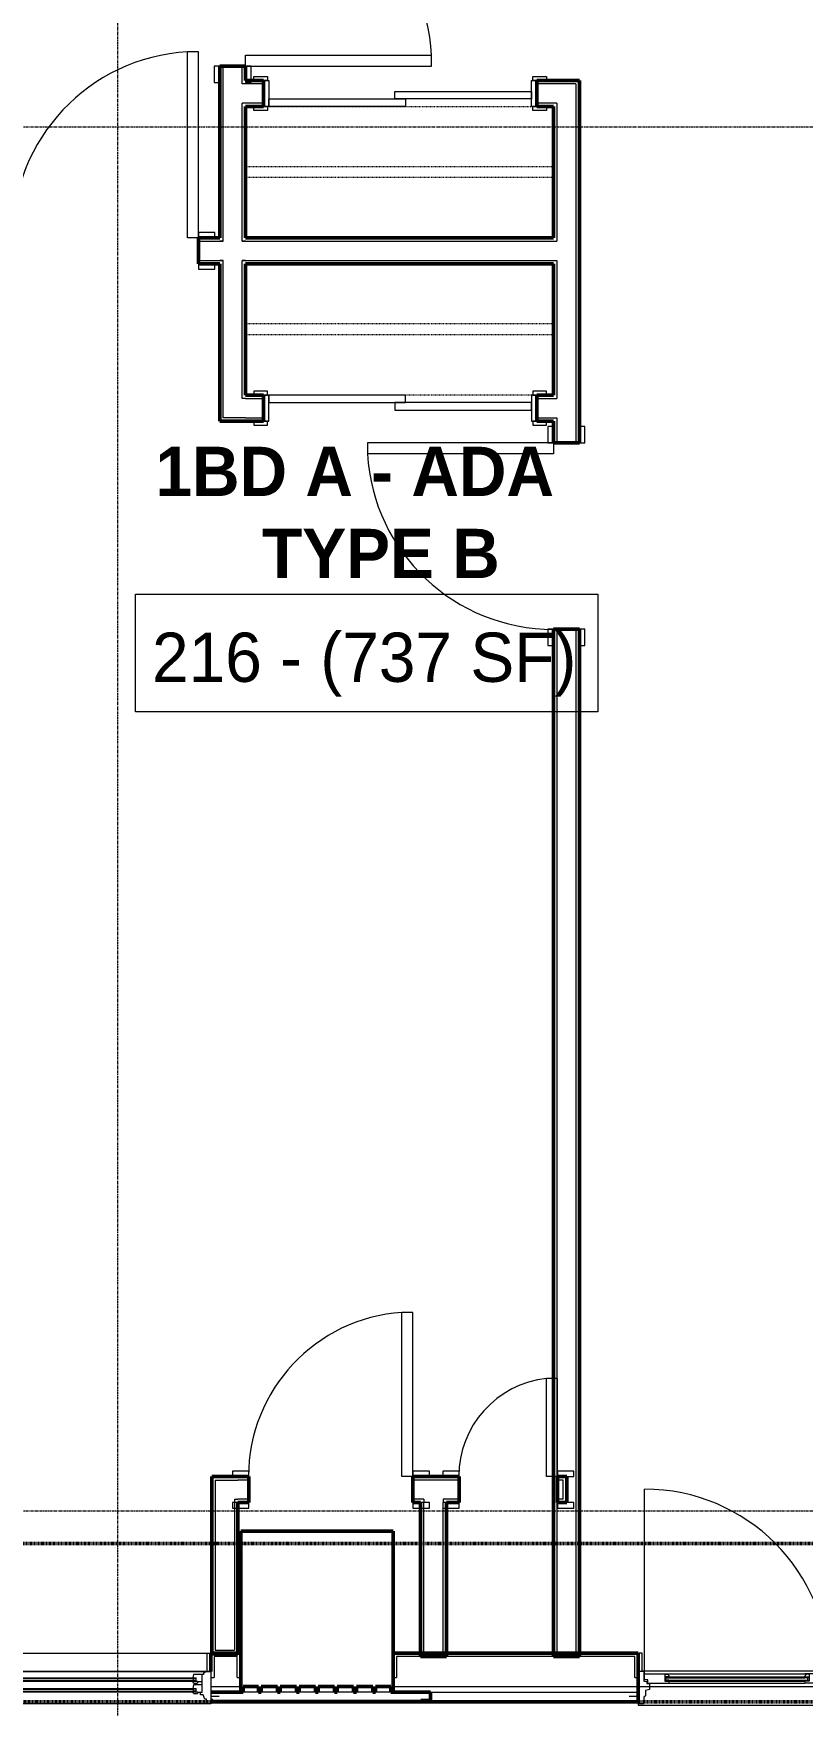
# Model space of a CAD drawing. Header units: inches. Extents: x -4218 to -1830, y 9767 to 12426.
# Drawn here: x -3169.8 to -3029.1, y 11246.7 to 11552.3 of the extents above; entities that cross this region are included whole.
import ezdxf

# ---------------------------------------------------------------- set-up
doc = ezdxf.new("R2010")
doc.units = ezdxf.units.IN
doc.header["$MEASUREMENT"] = 0
for name, pattern in [('Dash', [0.25, 0.125, -0.125]), ('Dash 1_16_', [0.125, 0.0625, -0.0625]), ('Grid Line 1_2_', [0.875, 0.5, -0.125, 0.125, -0.125])]:
    doc.linetypes.add(name, pattern=pattern)
for name, color, linetype, lineweight in [('0-1', 7, 'Continuous', 5), ('0-2', 252, 'Continuous', 9), ('A-AREA-IDEN', 2, 'Continuous', 9), ('A-DOOR-1', 10, 'Continuous', 9), ('A-DOOR-2', 50, 'Continuous', 20), ('A-DOOR-4', 31, 'Continuous', 9), ('A-DOOR-5', 31, 'Continuous', 20), ('A-DOOR-FRAM', 31, 'Continuous', 20), ('A-DOOR-FRAM-1', 50, 'Continuous', 20), ('A-DOOR-FRAM-2', 31, 'Continuous', 9), ('A-DOOR-GLAZ', 31, 'Continuous', 9), ('A-FLOR-4', 192, 'Continuous', 9), ('A-GENM', 5, 'Continuous', 9), ('A-GENM-6', 5, 'Continuous', 50), ('A-GLAZ-1', 151, 'Continuous', 9), ('A-GLAZ-2', 151, 'Continuous', 20), ('A-GLAZ-3', 151, 'Continuous', 50), ('A-WALL', 113, 'Continuous', 13), ('A-WALL-1', 7, 'Continuous', 50), ('A-WALL-2', 250, 'Continuous', 13), ('A-WALL-8', 113, 'Continuous', 50), ('C-PROP-LINE-1', 91, 'Dash 1_16_', 50), ('Q-CASE-HDLN-1', 10, 'Dash', 9), ('S-GRID-1', 1, 'Grid Line 1_2_', 9)]:
    doc.layers.add(name, color=color, linetype=linetype, lineweight=lineweight)
doc.styles.add('Century Gothic', font='ufonts.com_century-gothic.ttf', dxfattribs={"height": 9})
doc.styles.add('Century Gothic_B', font='GOTHICB.TTF', dxfattribs={"height": 9})

# ---------------------------------------------------------------- blocks, each defined once
blk = doc.blocks.new('SWING - SINGLE - FLUSH - 2-10 x 6-8 - PRIVACY-3199407-BACKGROUND - 2ND FLOOR')
at = {"layer": 'A-DOOR-1'}
blk.add_arc((17, 2.37), 34.07, 93.3657, 180, dxfattribs=at)
at = {"layer": 'A-DOOR-2'}
for p, q in [((15, 2.37), (15, 36.38)), ((17, 36.38), (15, 36.38)), ((17, 2.37), (17, 36.38)), ((17, 2.37), (15, 2.37))]:
    blk.add_line(p, q, dxfattribs=at)
at = {"layer": 'A-DOOR-FRAM-1'}
for p, q in [((-17, 3.37), (-20, 3.37)), ((-20, 3.37), (-20, 2.37)), ((-17, 2.37), (-17, 3.37)), ((20, 3.37), (17, 3.37)), ((17, 3.37), (17, 2.37)), ((20, 2.37), (20, 3.37)), ((-20, 2.37), (-17, 2.37)), ((17, 2.37), (20, 2.37)), ((-17, -2.38), (-20, -2.38)), ((-20, -2.38), (-20, -3.38)), ((-17, -3.38), (-17, -2.38)), ((20, -2.38), (17, -2.38)), ((17, -2.38), (17, -3.38)), ((20, -3.38), (20, -2.38)), ((-20, -3.38), (-17, -3.38)), ((17, -3.38), (20, -3.38))]:
    blk.add_line(p, q, dxfattribs=at)
blk = doc.blocks.new('SLIDING - FLUSH - 4-0 x 6-8-3203584-BACKGROUND - 2ND FLOOR')
at = {"layer": 'A-DOOR-1'}
for p, q in [((-24.25, 3), (-26.75, 3)), ((-26.75, 3), (-26.75, 2.25)), ((-26.75, 2.25), (-24.25, 2.25)), ((-24.25, 2.25), (-24.25, 3)), ((24.25, 3), (24.25, 2.25)), ((26.75, 3), (24.25, 3)), ((24.25, 2.25), (26.75, 2.25)), ((26.75, 2.25), (26.75, 3)), ((-24.25, -2.5), (-26.75, -2.5)), ((-26.75, -2.5), (-26.75, -3.25)), ((-24.25, -3.25), (-24.25, -2.5)), ((26.75, -2.5), (24.25, -2.5)), ((24.25, -2.5), (24.25, -3.25)), ((26.75, -3.25), (26.75, -2.5)), ((-26.75, -3.25), (-24.25, -3.25)), ((24.25, -3.25), (26.75, -3.25))]:
    blk.add_line(p, q, dxfattribs=at)
at = {"layer": 'A-DOOR-2'}
for p, q in [((1, 2.25), (-24, 2.25)), ((-24, 2.25), (-24, 0.87)), ((-24, 0.87), (1, 0.87)), ((24, 0.87), (-1, 0.87)), ((-1, 0.87), (-1, -0.5)), ((1, 0.87), (1, 2.25)), ((24, -0.5), (24, 0.87)), ((-1, -0.5), (24, -0.5))]:
    blk.add_line(p, q, dxfattribs=at)
at = {"layer": 'A-DOOR-FRAM-1'}
for p, q in [((-24, 2.25), (-25, 2.25)), ((-25, 2.25), (-25, -2.5)), ((-24, -2.5), (-24, 2.25)), ((25, 2.25), (24, 2.25)), ((24, 2.25), (24, -2.5)), ((25, -2.5), (25, 2.25)), ((-25, -2.5), (-24, -2.5)), ((24, -2.5), (25, -2.5))]:
    blk.add_line(p, q, dxfattribs=at)
blk = doc.blocks.new('OD_CW_Closet - OD_CW_Closet-3086221-BACKGROUND - 2ND FLOOR')
at = {"layer": 'Q-CASE-HDLN-1'}
for p, q in [((0.74, -24), (0.74, 0)), ((0.74, 0), (57.01, 0)), ((57.01, 0), (57.01, -24)), ((0.74, -11), (57.01, -11)), ((0.74, -13), (57.01, -13)), ((57.01, -24), (0.74, -24))]:
    blk.add_line(p, q, dxfattribs=at)
blk = doc.blocks.new('SLIDING - FLUSH - 4-0 x 6-8-3203583-BACKGROUND - 2ND FLOOR')
at = {"layer": 'A-DOOR-1'}
for p, q in [((-26.75, 3.25), (-24.25, 3.25)), ((-26.75, 2.5), (-26.75, 3.25)), ((-24.25, 3.25), (-24.25, 2.5)), ((24.25, 3.25), (26.75, 3.25)), ((24.25, 2.5), (24.25, 3.25)), ((26.75, 3.25), (26.75, 2.5)), ((-24.25, 2.5), (-26.75, 2.5)), ((26.75, 2.5), (24.25, 2.5)), ((-26.75, -2.25), (-24.25, -2.25)), ((-26.75, -3), (-26.75, -2.25)), ((-24.25, -3), (-26.75, -3)), ((-24.25, -2.25), (-24.25, -3)), ((24.25, -2.25), (26.75, -2.25)), ((24.25, -3), (24.25, -2.25)), ((26.75, -3), (24.25, -3)), ((26.75, -2.25), (26.75, -3))]:
    blk.add_line(p, q, dxfattribs=at)
at = {"layer": 'A-DOOR-2'}
for p, q in [((-1, -0.88), (-1, 0.5)), ((-1, 0.5), (24, 0.5)), ((24, 0.5), (24, -0.88)), ((-24, -2.25), (-24, -0.88)), ((-24, -0.88), (1, -0.88)), ((1, -2.25), (-24, -2.25)), ((24, -0.88), (-1, -0.88)), ((1, -0.88), (1, -2.25))]:
    blk.add_line(p, q, dxfattribs=at)
at = {"layer": 'A-DOOR-FRAM-1'}
for p, q in [((-25, -2.25), (-25, 2.5)), ((-25, 2.5), (-24, 2.5)), ((-24, 2.5), (-24, -2.25)), ((24, 2.5), (25, 2.5)), ((24, -2.25), (24, 2.5)), ((25, 2.5), (25, -2.25)), ((-24, -2.25), (-25, -2.25)), ((25, -2.25), (24, -2.25))]:
    blk.add_line(p, q, dxfattribs=at)
blk = doc.blocks.new('SWING - SINGLE - FLUSH - 30_ x 80_ - MAGIC PAK DOOR - ACOUSTICAL SEAL-3199413-BACKGROUND - 2ND FLOOR')
at = {"layer": 'A-DOOR-1'}
blk.add_arc((15, 2.375), 30.067, 93.81407, 180, dxfattribs=at)
at = {"layer": 'A-DOOR-2'}
for p, q in [((13, 2.375), (13, 32.375)), ((15, 32.375), (13, 32.375)), ((15, 2.375), (15, 32.375)), ((15, 2.375), (13, 2.375))]:
    blk.add_line(p, q, dxfattribs=at)
at = {"layer": 'A-DOOR-FRAM-1'}
for p, q in [((-15, 3.375), (-18, 3.375)), ((-18, 3.375), (-18, 2.375)), ((-15, 2.375), (-15, 3.375)), ((18, 3.375), (15, 3.375)), ((15, 3.375), (15, 2.375)), ((18, 2.375), (18, 3.375)), ((-18, 2.375), (-15, 2.375)), ((15, 2.375), (18, 2.375)), ((-15, -2.375), (-18, -2.375)), ((-18, -2.375), (-18, -3.375)), ((-15, -3.375), (-15, -2.375)), ((18, -2.375), (15, -2.375)), ((15, -2.375), (15, -3.375)), ((18, -3.375), (18, -2.375)), ((-18, -3.375), (-15, -3.375)), ((15, -3.375), (18, -3.375))]:
    blk.add_line(p, q, dxfattribs=at)
blk = doc.blocks.new('SWING - SINGLE - FLUSH - 1-6 X 6-8 PASSAGE-3199417-BACKGROUND - 2ND FLOOR')
at = {"layer": 'A-DOOR-1'}
blk.add_arc((9, 2.37), 18.07, 96.3558, 180, dxfattribs=at)
at = {"layer": 'A-DOOR-2'}
for p, q in [((7, 2.37), (7, 20.33)), ((9, 20.33), (7, 20.33)), ((9, 2.37), (9, 20.33)), ((9, 2.37), (7, 2.37))]:
    blk.add_line(p, q, dxfattribs=at)
at = {"layer": 'A-DOOR-FRAM-1'}
for p, q in [((-9, 3.37), (-12, 3.37)), ((-12, 3.37), (-12, 2.37)), ((-9, 2.37), (-9, 3.37)), ((12, 3.37), (9, 3.37)), ((9, 3.37), (9, 2.37)), ((12, 2.37), (12, 3.37)), ((-12, 2.37), (-9, 2.37)), ((9, 2.37), (12, 2.37)), ((-9, -2.38), (-12, -2.38)), ((-12, -2.38), (-12, -3.38)), ((-9, -3.38), (-9, -2.38)), ((12, -2.38), (9, -2.38)), ((9, -2.38), (9, -3.38)), ((12, -3.38), (12, -2.38)), ((-12, -3.38), (-9, -3.38)), ((9, -3.38), (12, -3.38))]:
    blk.add_line(p, q, dxfattribs=at)
blk = doc.blocks.new('CTR - 1st Phase - Unit Layouts_rvt-1-BACKGROUND - 2ND FLOOR')
at = {"layer": 'A-WALL-1'}
for p, q in [((-3135.7, 11546.31), (-3135.7, 11514.94)), ((-3130.95, 11546.31), (-3135.7, 11546.31)), ((-3130.95, 11543.69), (-3130.95, 11546.31)), ((-3127.69, 11543.69), (-3130.95, 11543.69)), ((-3127.69, 11538.94), (-3127.69, 11543.69)), ((-3069.92, 11543.69), (-3077.69, 11543.69)), ((-3077.69, 11543.69), (-3077.69, 11538.94)), ((-3069.92, 11543.06), (-3069.92, 11543.69)), ((-3069.92, 11538.94), (-3069.92, 11543.06)), ((-3130.95, 11538.94), (-3127.69, 11538.94)), ((-3130.95, 11514.94), (-3130.95, 11538.94)), ((-3077.69, 11538.94), (-3074.67, 11538.94)), ((-3074.67, 11538.94), (-3074.67, 11514.94)), ((-3069.92, 11477.44), (-3069.92, 11538.94)), ((-3135.7, 11514.94), (-3139.57, 11514.94)), ((-3139.57, 11514.94), (-3139.57, 11510.19)), ((-3074.67, 11514.94), (-3130.95, 11514.94)), ((-3139.57, 11510.19), (-3135.7, 11510.19)), ((-3135.7, 11510.19), (-3135.7, 11481.44)), ((-3130.95, 11486.19), (-3130.95, 11510.19)), ((-3130.95, 11510.19), (-3074.67, 11510.19)), ((-3074.67, 11510.19), (-3074.67, 11486.19)), ((-3127.69, 11486.19), (-3130.95, 11486.19)), ((-3127.69, 11481.44), (-3127.69, 11486.19)), ((-3074.67, 11486.19), (-3077.69, 11486.19)), ((-3077.69, 11486.19), (-3077.69, 11481.44)), ((-3135.7, 11481.44), (-3135.07, 11481.44)), ((-3135.07, 11481.44), (-3130.95, 11481.44)), ((-3130.95, 11481.44), (-3127.69, 11481.44)), ((-3077.69, 11481.44), (-3074.67, 11481.44)), ((-3074.67, 11481.44), (-3074.67, 11477.44)), ((-3074.67, 11477.44), (-3069.92, 11477.44)), ((-3069.92, 11443.44), (-3074.67, 11443.44)), ((-3074.67, 11443.44), (-3074.67, 11255.64)), ((-3069.92, 11255.64), (-3069.92, 11443.44)), ((-3136.5, 11288.54), (-3137.12, 11288.54)), ((-3137.12, 11288.54), (-3137.12, 11256.16)), ((-3132.37, 11288.54), (-3136.5, 11288.54)), ((-3130.36, 11288.54), (-3132.37, 11288.54)), ((-3130.36, 11283.79), (-3130.36, 11288.54)), ((-3091.92, 11288.54), (-3100.36, 11288.54)), ((-3100.36, 11288.54), (-3100.36, 11283.79)), ((-3091.92, 11283.79), (-3091.92, 11288.54)), ((-3072.24, 11288.54), (-3073.92, 11288.54)), ((-3073.92, 11288.54), (-3073.92, 11283.79)), ((-3072.24, 11287.91), (-3072.24, 11288.54)), ((-3072.24, 11284.41), (-3072.24, 11287.91)), ((-3132.37, 11256.16), (-3132.37, 11283.79)), ((-3132.37, 11283.79), (-3130.36, 11283.79)), ((-3100.36, 11283.79), (-3098.98, 11283.79)), ((-3098.98, 11283.79), (-3098.98, 11255.64)), ((-3094.23, 11283.79), (-3091.92, 11283.79)), ((-3094.23, 11255.64), (-3094.23, 11283.79)), ((-3073.92, 11283.79), (-3072.24, 11283.79)), ((-3072.24, 11283.79), (-3072.24, 11284.41)), ((-3137.12, 11256.16), (-3136.5, 11256.16)), ((-3136.5, 11256.16), (-3133, 11256.16)), ((-3133, 11256.16), (-3132.37, 11256.16)), ((-3098.98, 11255.64), (-3098.35, 11255.64)), ((-3098.35, 11255.64), (-3094.85, 11255.64)), ((-3094.85, 11255.64), (-3094.23, 11255.64)), ((-3074.67, 11255.64), (-3074.05, 11255.64)), ((-3074.05, 11255.64), (-3070.55, 11255.64)), ((-3070.55, 11255.64), (-3069.92, 11255.64))]:
    blk.add_line(p, q, dxfattribs=at)
at = {"layer": 'A-WALL-2'}
for p, q in [((-3135.07, 11514.31), (-3135.07, 11546.31)), ((-3131.57, 11543.06), (-3131.57, 11546.31)), ((-3130.95, 11543.06), (-3131.57, 11543.06)), ((-3127.69, 11543.06), (-3130.95, 11543.06)), ((-3070.55, 11543.06), (-3077.69, 11543.06)), ((-3070.55, 11543.06), (-3070.55, 11539.56)), ((-3130.95, 11539.56), (-3131.57, 11539.56)), ((-3131.57, 11514.31), (-3131.57, 11539.56)), ((-3127.69, 11539.56), (-3130.95, 11539.56)), ((-3074.05, 11539.56), (-3077.69, 11539.56)), ((-3074.05, 11539.56), (-3074.05, 11538.94)), ((-3074.05, 11538.94), (-3074.05, 11514.31)), ((-3070.55, 11539.56), (-3070.55, 11538.94)), ((-3070.55, 11538.94), (-3070.55, 11477.44)), ((-3139.57, 11514.31), (-3135.7, 11514.31)), ((-3135.7, 11514.31), (-3135.07, 11514.31)), ((-3135.07, 11514.31), (-3135.7, 11514.31)), ((-3131.57, 11514.31), (-3130.95, 11514.31)), ((-3130.95, 11514.31), (-3131.57, 11514.31)), ((-3130.95, 11514.31), (-3074.67, 11514.31)), ((-3074.67, 11514.31), (-3074.05, 11514.31)), ((-3139.57, 11510.81), (-3135.7, 11510.81)), ((-3135.07, 11510.81), (-3135.7, 11510.81)), ((-3135.7, 11510.81), (-3135.07, 11510.81)), ((-3135.07, 11482.06), (-3135.07, 11510.81)), ((-3130.95, 11510.81), (-3131.57, 11510.81)), ((-3131.57, 11485.56), (-3131.57, 11510.81)), ((-3131.57, 11510.81), (-3130.95, 11510.81)), ((-3130.95, 11510.81), (-3074.67, 11510.81)), ((-3074.67, 11510.81), (-3074.05, 11510.81)), ((-3074.05, 11510.81), (-3074.05, 11485.56)), ((-3130.95, 11485.56), (-3131.57, 11485.56)), ((-3130.95, 11485.56), (-3127.69, 11485.56)), ((-3077.69, 11485.56), (-3074.67, 11485.56)), ((-3074.67, 11485.56), (-3074.05, 11485.56)), ((-3131.57, 11482.06), (-3135.07, 11482.06)), ((-3130.95, 11482.06), (-3131.57, 11482.06)), ((-3130.95, 11482.06), (-3127.69, 11482.06)), ((-3077.69, 11482.06), (-3074.67, 11482.06)), ((-3074.67, 11482.06), (-3074.05, 11482.06)), ((-3074.05, 11482.06), (-3074.05, 11477.44)), ((-3074.05, 11443.44), (-3074.05, 11256.26)), ((-3070.55, 11443.44), (-3070.55, 11256.26)), ((-3136.5, 11287.91), (-3136.5, 11256.79)), ((-3136.5, 11287.91), (-3133, 11287.91)), ((-3133, 11287.91), (-3132.37, 11287.91)), ((-3130.36, 11287.91), (-3132.37, 11287.91)), ((-3091.92, 11287.91), (-3100.36, 11287.91)), ((-3072.86, 11287.91), (-3073.92, 11287.91)), ((-3072.86, 11284.41), (-3072.86, 11287.91)), ((-3133, 11284.41), (-3133, 11256.79)), ((-3133, 11284.41), (-3132.37, 11284.41)), ((-3130.36, 11284.41), (-3132.37, 11284.41)), ((-3098.35, 11284.41), (-3100.36, 11284.41)), ((-3098.35, 11284.41), (-3098.35, 11283.79)), ((-3098.35, 11256.26), (-3098.35, 11283.79)), ((-3091.92, 11284.41), (-3094.85, 11284.41)), ((-3094.85, 11284.41), (-3094.85, 11283.79)), ((-3094.85, 11256.26), (-3094.85, 11283.79)), ((-3072.86, 11284.41), (-3073.92, 11284.41)), ((-3136.5, 11256.79), (-3133, 11256.79)), ((-3098.35, 11256.26), (-3094.85, 11256.26)), ((-3074.05, 11256.26), (-3070.55, 11256.26))]:
    blk.add_line(p, q, dxfattribs=at)
at = {"layer": '0-2'}
for name, p, rotation in [('SWING - SINGLE - FLUSH - 2-10 x 6-8 - PRIVACY-3199407-BACKGROUND - 2ND FLOOR', (-3133.32, 11563.31), 269.9999999999873), ('OD_CW_Closet - OD_CW_Closet-3086221-BACKGROUND - 2ND FLOOR', (-3073.94, 11514.94), 180), ('OD_CW_Closet - OD_CW_Closet-3086221-BACKGROUND - 2ND FLOOR', (-3073.94, 11486.19), 180), ('SWING - SINGLE - FLUSH - 2-10 x 6-8 - PRIVACY-3199407-BACKGROUND - 2ND FLOOR', (-3072.3, 11460.44), 90.00000000004655)]:
    blk.add_blockref(name, p, dxfattribs=dict(at, rotation=rotation))
for name, p in [('SWING - SINGLE - FLUSH - 2-10 x 6-8 - PRIVACY-3199407-BACKGROUND - 2ND FLOOR', (-3156.57, 11512.56)), ('SLIDING - FLUSH - 4-0 x 6-8-3203583-BACKGROUND - 2ND FLOOR', (-3102.69, 11541.19)), ('SLIDING - FLUSH - 4-0 x 6-8-3203584-BACKGROUND - 2ND FLOOR', (-3102.69, 11483.94)), ('SWING - SINGLE - FLUSH - 30_ x 80_ - MAGIC PAK DOOR - ACOUSTICAL SEAL-3199413-BACKGROUND - 2ND FLOOR', (-3115.36, 11286.16)), ('SWING - SINGLE - FLUSH - 1-6 X 6-8 PASSAGE-3199417-BACKGROUND - 2ND FLOOR', (-3082.92, 11286.16))]:
    blk.add_blockref(name, p, dxfattribs=at)
blk = doc.blocks.new('Door-Inswing-Andersen-400_Series-Single - 3_ 0-1_8_ x custom height - 2ND FLOOR-2896085-BACKGROUND - 2ND FLOOR')
at = {"layer": 'A-DOOR-4'}
blk.add_line((16.87, -0.66), (16.87, -34.41), dxfattribs=at)
blk.add_arc((16.87, -0.66), 33.75, 180, 270, dxfattribs=at)
at = {"layer": 'A-DOOR-5'}
for p, q in [((-16.26, 0.42), (-16.87, 0.41)), ((-16.87, 0.41), (-16.87, -0.66)), ((-16.26, 1.06), (-16.26, 0.42)), ((-16.26, 1.06), (-12.44, 1.06)), ((-13.19, 0.66), (-12.44, 0.66)), ((-13.19, -0.66), (-13.19, 0.66)), ((-12.44, 0.75), (-12.47, 1.06)), ((12.44, 1.06), (-12.44, 1.06)), ((-12.44, 0.66), (-12.44, 0.75)), ((16.26, 1.06), (12.44, 1.06)), ((12.44, 0.75), (12.47, 1.06)), ((12.44, 0.66), (12.44, 0.75)), ((13.19, 0.66), (12.44, 0.66)), ((13.19, -0.66), (13.19, 0.66)), ((16.26, 1.06), (16.26, 0.42)), ((16.26, 0.42), (16.87, 0.41)), ((16.87, 0.41), (16.87, -0.66)), ((-16.87, -0.66), (-12.44, -0.66)), ((-12.44, -0.09), (-13.19, -0.09)), ((-13.19, -0.59), (-12.67, -0.59)), ((-13.19, -0.66), (-13.19, -0.59)), ((-12.67, -0.59), (-12.47, -0.34)), ((-12.47, -0.34), (-12.44, -0.16)), ((-12.44, -0.16), (-12.44, -0.09)), ((12.44, -0.66), (-12.44, -0.66)), ((12.44, -0.09), (13.19, -0.09)), ((12.44, -0.16), (12.44, -0.09)), ((12.47, -0.34), (12.44, -0.16)), ((16.87, -0.66), (12.44, -0.66)), ((12.67, -0.59), (12.47, -0.34)), ((13.19, -0.59), (12.67, -0.59)), ((13.19, -0.66), (13.19, -0.59))]:
    blk.add_line(p, q, dxfattribs=at)
at = {"layer": 'A-DOOR-FRAM'}
for p, q in [((-19.69, 3.44), (-18.06, 3.44)), ((18.06, 5.09), (-18.06, 5.09)), ((-18.06, 5.09), (-18.06, 4.44)), ((-18.06, 4.75), (-18.06, -1.13)), ((-18.06, 4.75), (-17.03, 4.75)), ((-18.06, 4.44), (-18.06, -1.13)), ((-17.03, 3.63), (-17.03, 4.75)), ((-16.69, 3.39), (-17.03, 3.63)), ((-16.69, 2.39), (-16.69, 3.39)), ((16.69, 3.39), (17.03, 3.63)), ((16.69, 2.39), (16.69, 3.39)), ((17.03, 3.63), (17.03, 4.75)), ((18.06, 4.75), (17.03, 4.75)), ((18.06, 4.44), (18.06, 5.09)), ((18.06, 4.75), (18.06, -1.13)), ((18.06, -1.13), (18.06, 4.44)), ((19.69, 3.44), (18.06, 3.44)), ((-17.03, 0.66), (-16.45, 0.66)), ((-17.03, -1.13), (-17.03, 0.66)), ((-16, 2.23), (-16.69, 2.39)), ((-16.45, 0.66), (-16.45, 1.09)), ((-16.45, 1.09), (-16, 1.09)), ((-16, 1.09), (-16, 2.23)), ((16, 2.23), (16.69, 2.39)), ((16, 1.09), (16, 2.23)), ((16.45, 1.09), (16, 1.09)), ((16.45, 0.66), (16.45, 1.09)), ((17.03, 0.66), (16.45, 0.66)), ((17.03, -1.13), (17.03, 0.66)), ((-18.06, -1.13), (-17.94, -1.13)), ((-17.69, -1.13), (-18.06, -1.13)), ((-18.06, -1.13), (-17.03, -1.13)), ((-17.31, -1.13), (17.31, -1.13)), ((18.06, -1.13), (17.03, -1.13)), ((17.94, -1.13), (18.06, -1.13))]:
    blk.add_line(p, q, dxfattribs=at)
at = {"layer": 'A-DOOR-FRAM-2'}
for p, q in [((-17.31, -1.13), (-17.94, -1.13)), ((-17.94, -1.13), (-17.94, -4.44)), ((-17.31, -4.44), (-17.31, -1.13)), ((17.94, -1.13), (17.31, -1.13)), ((17.31, -1.13), (17.31, -4.44)), ((17.94, -4.44), (17.94, -1.13)), ((-17.94, -4.44), (-17.31, -4.44)), ((17.31, -4.44), (17.94, -4.44))]:
    blk.add_line(p, q, dxfattribs=at)
at = {"layer": 'A-DOOR-GLAZ'}
for p, q in [((-12.44, 0.5), (-13.19, 0.5)), ((-13.19, 0.06), (-12.44, 0.06)), ((-12.98, 0.5), (-12.98, 0.06)), ((12.44, 0.66), (-12.44, 0.66)), ((12.44, 0.5), (-12.44, 0.5)), ((12.44, 0.06), (-12.44, 0.06)), ((12.44, 0.5), (13.19, 0.5)), ((13.19, 0.06), (12.44, 0.06)), ((12.98, 0.5), (12.98, 0.06)), ((12.44, -0.09), (-12.44, -0.09))]:
    blk.add_line(p, q, dxfattribs=at)
blk = doc.blocks.new('V-Series_EWC4_SPVU_RFA_2015 - 2ND AND 3RD FLOOR-2226480-BACKGROUND - 2ND FLOOR')
at = {"layer": 'A-GENM'}
for p, q in [((-3858.97, 11732.03), (-3858.97, 11734.83)), ((-3858.97, 11728.55), (-3858.97, 11731.53)), ((-3858.97, 11725.06), (-3858.97, 11728.05)), ((-3858.97, 11721.58), (-3858.97, 11724.56)), ((-3858.97, 11718.09), (-3858.97, 11721.08)), ((-3858.97, 11714.61), (-3858.97, 11717.59)), ((-3858.97, 11711.12), (-3858.97, 11714.11)), ((-3858.97, 11707.83), (-3858.97, 11710.62))]:
    blk.add_line(p, q, dxfattribs=at)
at = {"layer": 'A-GENM-6'}
for p, q in [((-3829.54, 11735.26), (-3858.97, 11735.26)), ((-3858.97, 11735.26), (-3858.97, 11734.83)), ((-3829.54, 11707.39), (-3829.54, 11735.26)), ((-3858.97, 11734.83), (-3857.97, 11734.83)), ((-3857.97, 11734.83), (-3857.97, 11732.03)), ((-3857.97, 11732.03), (-3858.97, 11732.03)), ((-3858.97, 11732.03), (-3858.97, 11731.53)), ((-3858.97, 11731.53), (-3857.97, 11731.53)), ((-3857.97, 11731.53), (-3857.97, 11728.55)), ((-3857.97, 11728.55), (-3858.97, 11728.55)), ((-3858.97, 11728.55), (-3858.97, 11728.05)), ((-3858.97, 11728.05), (-3857.97, 11728.05)), ((-3857.97, 11728.05), (-3857.97, 11725.06)), ((-3857.97, 11725.06), (-3858.97, 11725.06)), ((-3858.97, 11725.06), (-3858.97, 11724.56)), ((-3858.97, 11724.56), (-3857.97, 11724.56)), ((-3857.97, 11724.56), (-3857.97, 11721.58)), ((-3857.97, 11721.58), (-3858.97, 11721.58)), ((-3858.97, 11721.58), (-3858.97, 11721.08)), ((-3858.97, 11721.08), (-3857.97, 11721.08)), ((-3857.97, 11721.08), (-3857.97, 11718.09)), ((-3857.97, 11718.09), (-3858.97, 11718.09)), ((-3858.97, 11718.09), (-3858.97, 11717.59)), ((-3858.97, 11717.59), (-3857.97, 11717.59)), ((-3857.97, 11717.59), (-3857.97, 11714.61)), ((-3857.97, 11714.61), (-3858.97, 11714.61)), ((-3858.97, 11714.61), (-3858.97, 11714.11)), ((-3858.97, 11714.11), (-3857.97, 11714.11)), ((-3857.97, 11714.11), (-3857.97, 11711.12)), ((-3857.97, 11711.12), (-3858.97, 11711.12)), ((-3858.97, 11711.12), (-3858.97, 11710.62)), ((-3858.97, 11710.62), (-3857.97, 11710.62)), ((-3857.97, 11707.83), (-3858.97, 11707.83)), ((-3858.97, 11707.83), (-3858.97, 11707.39)), ((-3857.97, 11710.62), (-3857.97, 11707.83)), ((-3858.97, 11707.39), (-3829.54, 11707.39))]:
    blk.add_line(p, q, dxfattribs=at)
blk = doc.blocks.new('Window-Double_Hung-Andersen-400_Series-Tilt_Wash - DOUBLE HUNG - REVERSE COTTAGE - 2ND FLOOR-2888466-BACKGROUND - 2ND FLOOR')
at = {"layer": 'A-GLAZ-1'}
for p, q in [((-19.01, 2.44), (-19.01, 3.94)), ((-19.01, 3.94), (-18.95, 3.94)), ((-18.95, 4.44), (18.95, 4.44)), ((-18.95, 1.06), (-18.95, 4.44)), ((-18.32, 1.06), (-18.32, 4.44)), ((18.32, 1.06), (18.32, 4.44)), ((18.95, 4.44), (18.95, 1.06)), ((18.95, 3.94), (19.01, 3.94)), ((19.01, 3.94), (19.01, 2.44)), ((-18.95, 2.44), (-19.01, 2.44)), ((18.95, 1.06), (-18.95, 1.06)), ((19.01, 2.44), (18.95, 2.44)), ((-16.29, -0.19), (-15.7, -0.19)), ((-16.29, -0.56), (-15.7, -0.56)), ((-16.29, -2.13), (-15.7, -2.13)), ((-16.29, -2.5), (-15.7, -2.5)), ((-15.82, -0.56), (-15.82, -0.19)), ((-15.82, -2.5), (-15.82, -2.13)), ((-15.7, -0.06), (15.7, -0.06)), ((-15.7, -0.19), (15.7, -0.19)), ((-15.7, -0.56), (15.7, -0.56)), ((-15.7, -0.69), (15.7, -0.69)), ((-15.7, -2), (15.7, -2)), ((-15.7, -2.13), (15.7, -2.13)), ((-15.7, -2.5), (15.7, -2.5)), ((-15.7, -2.63), (15.7, -2.63)), ((16.29, -0.19), (15.7, -0.19)), ((16.29, -0.56), (15.7, -0.56)), ((16.29, -2.13), (15.7, -2.13)), ((16.29, -2.5), (15.7, -2.5)), ((15.82, -0.56), (15.82, -0.19)), ((15.82, -2.5), (15.82, -2.13))]:
    blk.add_line(p, q, dxfattribs=at)
at = {"layer": 'A-GLAZ-2'}
for p, q in [((-19.01, 1.06), (19.01, 1.06)), ((-19.01, -4.81), (-19.01, 1.06)), ((-17.67, 0.78), (-18, 1.06)), ((-17.67, 0.78), (-17.67, 0.56)), ((-17.67, 0.56), (-15.86, 0.56)), ((-17.42, -2.75), (-17.42, 0.56)), ((-15.86, 0.56), (-15.7, -0.06)), ((15.86, 0.56), (15.7, -0.06)), ((17.67, 0.56), (15.86, 0.56)), ((17.42, -2.75), (17.42, 0.56)), ((17.67, 0.78), (18, 1.06)), ((17.67, 0.78), (17.67, 0.56)), ((19.01, 1.06), (19.01, -4.81)), ((-17.42, -0.81), (-16.57, -0.81)), ((-17.42, -1.38), (-15.86, -1.38)), ((-17.42, -2.75), (-16.57, -2.75)), ((-17.14, -3.19), (-17.14, -2.75)), ((-16.57, -0.69), (-16.57, -1.03)), ((-15.7, -0.69), (-16.57, -0.69)), ((-15.86, -1.03), (-16.57, -1.03)), ((-16.57, -2.63), (-16.57, -2.97)), ((-15.7, -2.63), (-16.57, -2.63)), ((-15.86, -2.97), (-16.57, -2.97)), ((-16.29, -0.69), (-16.29, -0.06)), ((-15.7, -0.06), (-16.29, -0.06)), ((-16.29, -2.63), (-16.29, -2)), ((-15.7, -2), (-16.29, -2)), ((-15.86, -1.03), (-15.7, -0.69)), ((-15.86, -1.38), (-15.7, -2)), ((-15.86, -2.97), (-15.7, -2.63)), ((15.7, -0.06), (16.29, -0.06)), ((15.86, -1.03), (15.7, -0.69)), ((15.7, -0.69), (16.57, -0.69)), ((15.86, -1.38), (15.7, -2)), ((15.7, -2), (16.29, -2)), ((15.86, -2.97), (15.7, -2.63)), ((15.7, -2.63), (16.57, -2.63)), ((15.86, -1.03), (16.57, -1.03)), ((17.42, -1.38), (15.86, -1.38)), ((15.86, -2.97), (16.57, -2.97)), ((16.29, -0.69), (16.29, -0.06)), ((16.29, -2.63), (16.29, -2)), ((16.57, -0.69), (16.57, -1.03)), ((17.42, -0.81), (16.57, -0.81)), ((16.57, -2.63), (16.57, -2.97)), ((17.42, -2.75), (16.57, -2.75)), ((17.14, -3.19), (17.14, -2.75)), ((-19.01, -3.44), (-20.51, -3.44)), ((19.01, -4.81), (-19.01, -4.81)), ((-18.2, -4), (-17.92, -4)), ((-18.2, -4.81), (-18.2, -4)), ((-17.92, -4), (-17.61, -3.19)), ((-17.61, -3.19), (-17.14, -3.19)), ((17.61, -3.19), (17.14, -3.19)), ((17.92, -4), (17.61, -3.19)), ((18.2, -4), (17.92, -4)), ((18.2, -4.81), (18.2, -4)), ((19.01, -3.44), (20.51, -3.44))]:
    blk.add_line(p, q, dxfattribs=at)
blk = doc.blocks.new('Perforated Panel at Magic-Pak - hvac panel - 2nd floor 2-2702972-BACKGROUND - 2ND FLOOR')
at = {"layer": 'A-GLAZ-3'}
for p, q in [((-19.01, -4.38), (19.01, -4.38)), ((-19.01, -4.44), (-19.01, -4.38)), ((19.01, -4.44), (-19.01, -4.44)), ((19.01, -4.38), (19.01, -4.44))]:
    blk.add_line(p, q, dxfattribs=at)
blk = doc.blocks.new('Family - ___-2835860-BACKGROUND - 2ND FLOOR')
at = {"layer": 'C-PROP-LINE-1'}
blk.add_line((-2067.55, 11247.39), (-3401.42, 11247.39), dxfattribs=at)
blk = doc.blocks.new('Family - ___-2835903-BACKGROUND - 2ND FLOOR')
at = {"layer": 'C-PROP-LINE-1'}
blk.add_line((-2096.45, 11276.29), (-3400.92, 11276.29), dxfattribs=at)
blk = doc.blocks.new('Family - ___-2835932-BACKGROUND - 2ND FLOOR')
at = {"layer": 'C-PROP-LINE-1'}
blk.add_line((-2067.55, 11247.39), (-3401.42, 11247.39), dxfattribs=at)

msp = doc.modelspace()

# ---------------------------------------------------------------- linework, layer by layer
at = {"layer": 'A-AREA-IDEN', "flags": 128}
msp.add_lwpolyline([(-3151.07, 11449.78), (-3066.57, 11449.78), (-3066.57, 11428.29), (-3151.07, 11428.29)], close=True, dxfattribs=at)
at = {"layer": 'A-FLOR-4'}
msp.add_line((-3059.19, 11250.14), (-3023.06, 11250.14), dxfattribs=at)
at = {"layer": 'A-WALL'}
for p, q in [((-3136.69, 11255.64), (-3136.69, 11251.83)), ((-3132.49, 11255.64), (-3136.69, 11255.64)), ((-3132.49, 11251.83), (-3132.49, 11255.64)), ((-3103.36, 11255.64), (-3103.36, 11251.83)), ((-3059.81, 11255.64), (-3103.36, 11255.64)), ((-3059.81, 11251.83), (-3059.81, 11255.64)), ((-3137.31, 11251.83), (-3136.69, 11251.83)), ((-3137.31, 11250.14), (-3131.86, 11250.14)), ((-3132.49, 11251.83), (-3131.86, 11251.83)), ((-3103.99, 11251.83), (-3103.36, 11251.83)), ((-3103.99, 11250.14), (-3059.19, 11250.14)), ((-3059.81, 11251.83), (-3059.19, 11251.83)), ((-3097.16, 11249.14), (-3059.19, 11249.14)), ((-3097.16, 11247.64), (-3059.19, 11247.64))]:
    msp.add_line(p, q, dxfattribs=at)
at = {"layer": 'A-WALL-8'}
for p, q in [((-3131.86, 11256.26), (-3137.31, 11256.26)), ((-3137.31, 11256.26), (-3137.31, 11252.89)), ((-3131.86, 11249.14), (-3131.86, 11256.26)), ((-3059.19, 11256.26), (-3103.99, 11256.26)), ((-3103.99, 11256.26), (-3103.99, 11249.14)), ((-3059.19, 11247.39), (-3059.19, 11256.26)), ((-3137.31, 11249.14), (-3131.86, 11249.14)), ((-3136.94, 11247.64), (-3137.31, 11247.64)), ((-3137.31, 11247.39), (-3136.94, 11247.39)), ((-3136.94, 11247.39), (-3136.94, 11247.64)), ((-3103.99, 11249.14), (-3097.16, 11249.14)), ((-3097.16, 11247.64), (-3098.91, 11247.64)), ((-3098.91, 11247.64), (-3098.91, 11247.39)), ((-3098.91, 11247.39), (-3059.19, 11247.39)), ((-3097.16, 11249.14), (-3097.16, 11247.64))]:
    msp.add_line(p, q, dxfattribs=at)
at = {"layer": 'S-GRID-1'}
for p, q in [((-3154.32, 9836.18), (-3154.32, 12376.81)), ((-1830.2, 11535.19), (-4168.71, 11535.19)), ((-1830.2, 11282.19), (-4168.71, 11282.19))]:
    msp.add_line(p, q, dxfattribs=at)

# ---------------------------------------------------------------- block references
at = {"layer": '0-1'}
msp.add_blockref('CTR - 1st Phase - Unit Layouts_rvt-1-BACKGROUND - 2ND FLOOR', (0, 0), dxfattribs=at)
at = {"layer": 'A-DOOR-4', "rotation": 180}
msp.add_blockref('Door-Inswing-Andersen-400_Series-Single - 3_ 0-1_8_ x custom height - 2ND FLOOR-2896085-BACKGROUND - 2ND FLOOR', (-3041.12, 11251.83), dxfattribs=at)
at = {"layer": 'A-GENM', "rotation": 89.99999999999993}
msp.add_blockref('V-Series_EWC4_SPVU_RFA_2015 - 2ND AND 3RD FLOOR-2226480-BACKGROUND - 2ND FLOOR', (8603.4, 15108.11), dxfattribs=at)
at = {"layer": 'A-GLAZ-1'}
for name, p in [('Window-Double_Hung-Andersen-400_Series-Tilt_Wash - DOUBLE HUNG - REVERSE COTTAGE - 2ND FLOOR-2888466-BACKGROUND - 2ND FLOOR', (-3156.32, 11251.83)), ('Perforated Panel at Magic-Pak - hvac panel - 2nd floor 2-2702972-BACKGROUND - 2ND FLOOR', (-3117.92, 11251.83))]:
    msp.add_blockref(name, p, dxfattribs=at)
at = {"layer": 'C-PROP-LINE-1'}
for name in ['Family - ___-2835860-BACKGROUND - 2ND FLOOR', 'Family - ___-2835932-BACKGROUND - 2ND FLOOR', 'Family - ___-2835903-BACKGROUND - 2ND FLOOR']:
    msp.add_blockref(name, (0, 0), dxfattribs=at)

# ---------------------------------------------------------------- texts
at = {"layer": 'A-AREA-IDEN', "char_height": 9, "attachment_point": 1}
for s, insert, width, style in [('1BD A - ADA', (-3147.45, 11476.75), 93.324, 'Century Gothic_B'), ('TYPE B', (-3127.95, 11461.75), 46.359, 'Century Gothic_B'), ('216 - (737 SF)', (-3148.07, 11442.78), 94.839, 'Century Gothic')]:
    msp.add_mtext(s, dxfattribs=dict(at, insert=insert, width=width, style=style))

doc.saveas('drawing.dxf')
